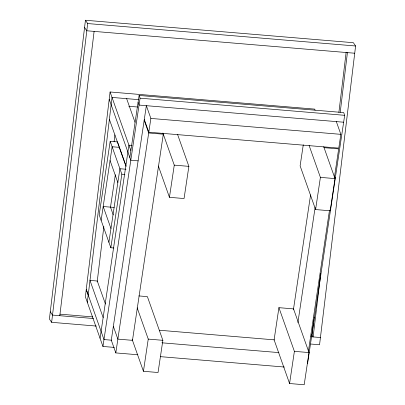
<?xml version="1.0" encoding="UTF-8"?>
<svg xmlns="http://www.w3.org/2000/svg" width="405" height="405" viewBox="0 0 405 405"><rect width="100%" height="100%" fill="white"/><g stroke="black" fill="none" stroke-linecap="round" stroke-linejoin="round"><path stroke-width="0.61" d="M114.286 347.404L102.951 346.457L87.338 302.332L88.199 294.951L86.26 289.509L103.984 339.562L111.537 340.195M310.731 344.027L319.555 344.766L355.595 45.993L353.368 42.697L85.445 20.25L49.405 319.024L51.632 322.319L96.39 326.071M51.632 322.319L87.667 23.551L85.445 20.25M59.808 315.703L94.102 31.393M315.07 110.211L314.685 109.122L110.089 91.981L85.379 296.809L87.338 302.332M88.219 295.037L112.023 97.423L110.089 91.981M97.19 281.834L103.852 226.587M114.078 141.831L114.909 134.921M312.007 335.274L313.521 322.724M313.673 321.469L313.9 319.585M314.052 318.33L314.204 317.075M338.884 112.474L346.148 52.22M320.39 276.671L313.121 336.925L311.531 334.565M320.542 275.415L320.765 273.537M340.225 112.236L347.414 52.615M119.237 146.818L117.496 141.907L110.19 141.294L99.19 214.858L110.838 247.749L113.881 248.002M101.123 220.315L112.124 146.752L119.429 147.364L126.163 166.369M110.388 207.836L115.329 174.798M108.904 242.286L119.905 168.723L125.995 169.234M110.838 247.749L121.839 174.185L110.19 141.294M100.055 338.266L128.927 145.162L132.076 145.425M129.828 157.52L139.112 95.448L343.708 112.59L344.675 115.319L307.552 363.599M102.951 346.457L140.079 98.177L139.112 95.448M137.821 354.755L115.805 352.912L148.691 132.972L144.18 120.229M336.337 121.601L340.848 134.344L338.788 148.134L148.802 132.217L150.868 118.427L146.352 105.685L111.289 340.175L115.805 352.912M138.869 295.928L147.395 296.642L162.861 340.322L158.051 372.509L143.436 371.284L148.25 339.096L137.168 307.815M177.587 134.485L188.877 166.359L184.062 198.541L169.447 197.316L174.261 165.134L162.896 133.037M278.923 307.663L274.109 339.846L289.575 383.525L304.19 384.75L309.005 352.568L293.534 308.888L278.923 307.663L294.389 351.343L289.575 383.525M303.269 144.838L300.12 165.883L315.591 209.562L330.202 210.787L335.016 178.6L323.727 146.726M293.392 309.835L310.579 194.891M297.903 322.577L315.095 207.633M315.591 209.562L320.401 177.375L309.116 145.501M308.408 351.287L329.518 210.104M334.282 178.246L338.676 148.888L324.061 147.663M87.667 23.551L355.595 45.993M354.719 53.227L86.797 30.78L84.574 27.479M140.079 98.177L344.675 115.319M138.464 99.635L112.023 97.423L130.861 150.619M343.642 122.214L139.047 105.072L138.08 102.343M128.79 106.277L137.604 107.016M150.868 118.427L340.848 134.344M148.691 132.972L163.306 134.192L132.481 340.342L117.865 339.117L113.354 326.379M138.105 160.861L130.795 160.248L109.208 99.281M334.176 177.284L335.396 177.39M174.261 165.134L188.877 166.359M320.401 177.375L335.016 178.6M121.839 174.185L124.882 174.439M114.149 207.441L103.189 206.525L110.965 228.496M59.96 314.158L92.725 316.902M93.479 318.522L52.503 315.09L50.281 311.789M310.974 336.742L320.426 337.537M159.276 330.227L274.398 339.871M148.25 339.096L162.861 340.322M294.389 351.343L309.005 352.568M161.899 342.807L278.908 352.608M160.466 356.653L284.396 367.036M144.291 119.48L148.802 132.217M158.37 166.035L169.447 197.316M126.638 98.648L134.986 122.219M109.396 119.434L125.834 165.853M110.064 160.547L117.84 182.518M110.494 207.137L113.228 214.858M132.146 339.41L143.436 371.284M105.437 304.028L97.291 281.014L89.981 280.402L103.148 317.576"/></g></svg>
